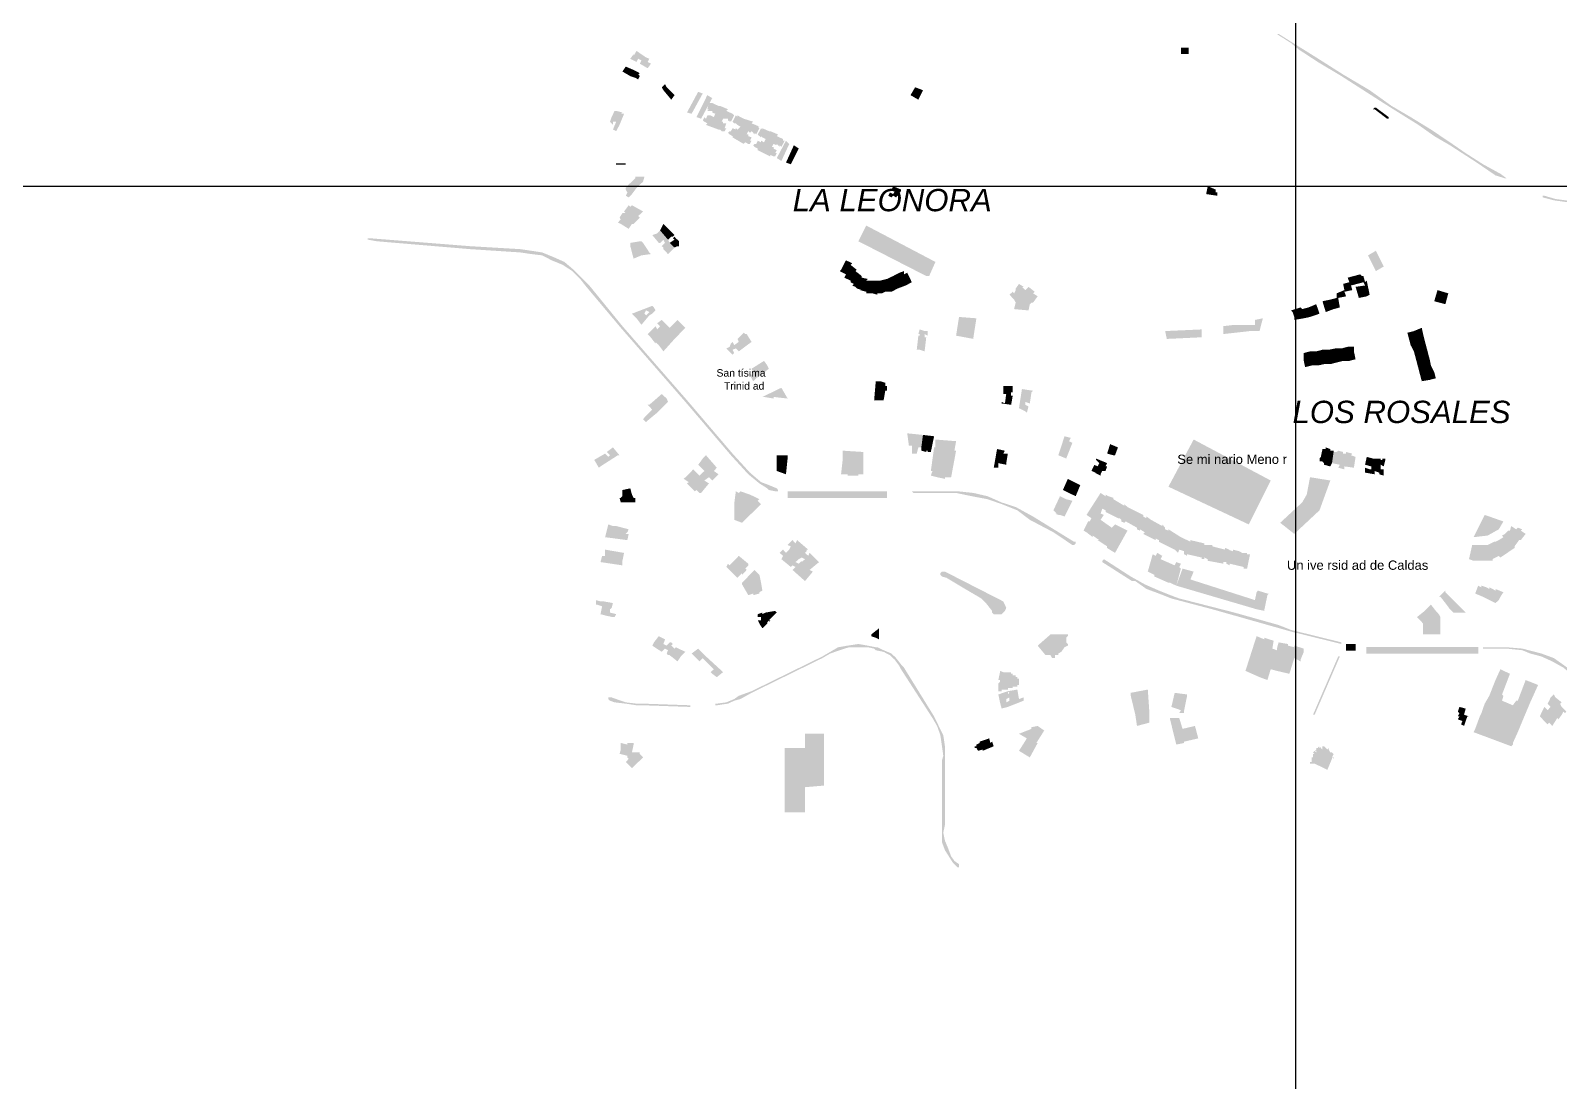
# Model space of a CAD drawing. Header units: millimetres. Extents: x -3588 to 75209, y -3737 to 38254.
# Drawn here: x 26759 to 28075, y 3094 to 3999 of the extents above; entities that cross this region are included whole.
import ezdxf

# ---------------------------------------------------------------- set-up
doc = ezdxf.new("R2010")
doc.units = ezdxf.units.MM
for name, color, linetype in [('H', 250, 'Continuous'), ('P', 253, 'Continuous'), ('T', 7, 'Continuous')]:
    doc.layers.add(name, color=color, linetype=linetype)

msp = doc.modelspace()

# ---------------------------------------------------------------- hatches: boundary and pattern name
at = {"layer": 'H', "linetype": 'Continuous'}
for points in [[(27833.56, 3994.805), (27832.151, 3995.942), (27833.56, 3995.942), (27844.298, 3989.156), (27866.031, 3975.617), (27889.173, 3960.926), (27912.042, 3947.386), (27930.958, 3933.831), (27947.33, 3924.229), (27964.838, 3913.507), (27981.21, 3902.496), (27994.749, 3893.182), (28009.713, 3883.58), (28024.676, 3875.402), (28030.037, 3871.449), (28028.629, 3871.449), (28020.435, 3873.993), (28004.351, 3885.004), (27981.21, 3899.951), (27967.655, 3907.857), (27954.1, 3917.46), (27932.367, 3931.015), (27921.644, 3937.784), (27906.681, 3947.386), (27887.764, 3959.517), (27867.44, 3971.664), (27851.068, 3982.387), (27844.298, 3988.036), (27833.56, 3994.805), (27833.56, 3994.805)], [(27288.745, 3975.617), (27291.578, 3974.481), (27290.17, 3971.664), (27292.986, 3970.24), (27290.17, 3966.303), (27283.384, 3970.24), (27284.792, 3973.072), (27281.976, 3974.481), (27280.567, 3971.664), (27275.206, 3974.481), (27278.023, 3978.434), (27278.023, 3977.025), (27280.567, 3981.25), (27288.745, 3975.617), (27288.745, 3975.617)], [(27749.444, 3978.434), (27756.214, 3978.434), (27756.214, 3984.083), (27749.444, 3984.083), (27749.444, 3978.434)], [(27278.023, 3964.879), (27283.384, 3962.062), (27281.976, 3960.926), (27283.384, 3959.517), (27281.976, 3956.701), (27279.431, 3958.109), (27275.206, 3959.517), (27268.421, 3963.47), (27271.253, 3967.711), (27278.023, 3964.879), (27278.023, 3964.879)], [(27313.311, 3943.145), (27310.494, 3939.193), (27303.709, 3947.386), (27302.3, 3949.915), (27305.117, 3952.748), (27306.541, 3949.915), (27313.311, 3943.145), (27313.311, 3943.145)], [(27333.636, 3945.978), (27337.589, 3944.554), (27327.986, 3927.062), (27324.033, 3928.182), (27333.636, 3945.978), (27333.636, 3945.978)], [(27341.542, 3943.145), (27345.767, 3940.601), (27336.18, 3922.821), (27332.227, 3924.229), (27341.542, 3943.145), (27341.542, 3943.145)], [(27527.281, 3947.386), (27523.328, 3939.193), (27516.558, 3943.145), (27520.511, 3949.915), (27527.281, 3947.386), (27527.281, 3947.386)], [(27269.845, 3927.062), (27265.892, 3917.46), (27263.059, 3912.098), (27260.243, 3913.507), (27263.059, 3920.276), (27260.243, 3920.276), (27260.243, 3917.46), (27257.698, 3920.276), (27259.106, 3924.229), (27261.651, 3929.59), (27263.059, 3929.59), (27268.421, 3928.182), (27267.012, 3927.062), (27269.845, 3927.062), (27269.845, 3927.062)], [(27364.683, 3925.653), (27361.866, 3920.276), (27360.73, 3921.412), (27360.73, 3920.276), (27359.322, 3921.412), (27359.322, 3922.821), (27357.913, 3922.821), (27355.097, 3922.821), (27353.96, 3920.276), (27355.097, 3920.276), (27355.097, 3918.868), (27357.913, 3918.868), (27356.505, 3914.643), (27357.913, 3914.643), (27356.505, 3912.098), (27355.097, 3912.098), (27353.96, 3912.098), (27352.552, 3913.507), (27351.144, 3913.507), (27340.405, 3917.46), (27341.542, 3918.868), (27338.997, 3920.276), (27337.589, 3921.412), (27338.997, 3924.229), (27340.405, 3922.821), (27341.542, 3925.653), (27344.358, 3925.653), (27347.191, 3924.229), (27348.311, 3927.062), (27345.767, 3928.182), (27345.767, 3929.59), (27344.358, 3929.59), (27341.542, 3929.59), (27342.95, 3931.015), (27341.542, 3931.015), (27342.95, 3936.376), (27345.767, 3936.376), (27351.144, 3933.831), (27352.552, 3933.831), (27359.322, 3931.015), (27357.913, 3929.59), (27363.275, 3927.062), (27364.683, 3925.653), (27364.683, 3925.653)], [(27366.091, 3925.653), (27367.516, 3924.229), (27367.516, 3925.653), (27372.877, 3922.821), (27381.055, 3920.276), (27379.646, 3918.868), (27386.416, 3916.051), (27385.008, 3916.051), (27386.416, 3914.643), (27383.599, 3909.266), (27382.191, 3910.69), (27382.191, 3909.266), (27381.055, 3910.69), (27379.646, 3912.098), (27378.238, 3910.69), (27376.83, 3912.098), (27375.421, 3909.266), (27376.83, 3909.266), (27376.83, 3907.857), (27379.646, 3906.737), (27378.238, 3903.904), (27379.646, 3903.904), (27378.238, 3901.088), (27376.83, 3901.088), (27374.285, 3902.496), (27372.877, 3901.088), (27363.275, 3906.737), (27363.275, 3907.857), (27360.73, 3909.266), (27359.322, 3910.69), (27360.73, 3912.098), (27361.866, 3912.098), (27363.275, 3914.643), (27366.091, 3913.507), (27366.091, 3914.643), (27367.516, 3913.507), (27370.044, 3916.051), (27367.516, 3917.46), (27366.091, 3918.868), (27364.683, 3918.868), (27363.275, 3920.276), (27366.091, 3925.653), (27366.091, 3925.653)], [(27928.414, 3922.821), (27927.005, 3922.821), (27916.283, 3931.015), (27914.859, 3931.015), (27916.283, 3932.423), (27917.403, 3932.423), (27928.414, 3924.229), (27928.414, 3922.821), (27928.414, 3922.821)], [(27387.84, 3914.643), (27388.961, 3913.507), (27388.961, 3914.643), (27394.61, 3912.098), (27395.746, 3912.098), (27402.516, 3909.266), (27401.379, 3907.857), (27406.741, 3905.329), (27406.741, 3903.904), (27408.165, 3903.904), (27405.332, 3898.543), (27403.924, 3899.951), (27403.924, 3898.543), (27402.516, 3899.951), (27401.379, 3901.088), (27401.379, 3899.951), (27398.563, 3901.088), (27397.154, 3898.543), (27398.563, 3898.543), (27398.563, 3897.135), (27401.379, 3895.726), (27399.971, 3893.182), (27401.379, 3893.182), (27399.971, 3890.365), (27398.563, 3890.365), (27395.746, 3891.774), (27395.746, 3890.365), (27385.008, 3895.726), (27385.008, 3897.135), (27382.191, 3898.543), (27381.055, 3899.951), (27382.191, 3901.088), (27383.599, 3901.088), (27385.008, 3903.904), (27387.84, 3902.496), (27387.84, 3903.904), (27390.369, 3902.496), (27391.793, 3905.329), (27388.961, 3906.737), (27387.84, 3907.857), (27387.84, 3906.737), (27386.416, 3907.857), (27385.008, 3909.266), (27387.84, 3914.643), (27387.84, 3914.643)], [(27409.285, 3903.904), (27412.118, 3901.088), (27405.332, 3886.412), (27401.379, 3888.941), (27409.285, 3903.904), (27409.285, 3903.904)], [(27416.071, 3899.951), (27420.296, 3897.135), (27413.526, 3883.58), (27409.285, 3885.004), (27416.071, 3899.951), (27416.071, 3899.951)], [(27276.614, 3857.894), (27273.798, 3855.077), (27271.253, 3856.485), (27272.662, 3859.302), (27271.253, 3861.847), (27271.253, 3863.255), (27273.798, 3866.088), (27279.431, 3871.449), (27279.431, 3872.857), (27288.745, 3872.857), (27287.337, 3872.857), (27286.217, 3868.616), (27280.567, 3863.255), (27276.614, 3857.894), (27276.614, 3857.894)], [(27508.364, 3860.438), (27504.139, 3855.077), (27501.595, 3856.485), (27500.186, 3855.077), (27497.37, 3856.485), (27498.778, 3859.302), (27501.595, 3857.894), (27503.003, 3860.438), (27500.186, 3861.847), (27501.595, 3864.679), (27508.364, 3861.847), (27508.364, 3860.438), (27508.364, 3860.438)], [(27779.371, 3861.847), (27779.371, 3859.302), (27780.779, 3859.302), (27780.779, 3856.485), (27771.177, 3857.894), (27772.586, 3864.679), (27779.371, 3861.847), (27779.371, 3861.847)], [(27276.614, 3848.291), (27286.217, 3842.93), (27281.976, 3838.977), (27283.384, 3837.569), (27278.023, 3832.208), (27276.614, 3832.208), (27273.798, 3827.967), (27267.012, 3832.208), (27264.468, 3833.344), (27267.012, 3836.161), (27265.892, 3837.569), (27268.421, 3841.522), (27269.845, 3841.522), (27271.253, 3841.522), (27269.845, 3842.93), (27273.798, 3848.291), (27275.206, 3846.883), (27276.614, 3848.291), (27276.614, 3848.291)], [(28061.084, 3855.077), (28061.084, 3856.485), (28062.509, 3856.485), (28072.095, 3853.669), (28101.734, 3849.716), (28122.059, 3846.883), (28131.661, 3845.763), (28143.808, 3842.93), (28155.938, 3836.161), (28168.357, 3826.558), (28187.274, 3800.872), (28203.357, 3779.139), (28202.237, 3778.003), (28185.865, 3799.464), (28166.949, 3825.438), (28154.818, 3834.752), (28142.383, 3841.522), (28130.253, 3844.355), (28120.938, 3845.763), (28100.614, 3848.291), (28070.687, 3852.532), (28061.084, 3855.077), (28061.084, 3855.077)], [(27313.311, 3822.606), (27311.903, 3821.197), (27310.494, 3821.197), (27309.07, 3819.789), (27307.662, 3818.653), (27300.892, 3826.558), (27302.3, 3829.391), (27303.709, 3832.208), (27313.311, 3822.606), (27313.311, 3822.606)], [(27401.379, 3601.866), (27399.971, 3601.866), (27394.61, 3602.987), (27393.202, 3604.395), (27386.416, 3608.636), (27376.83, 3616.542), (27361.866, 3632.914), (27322.625, 3678.924), (27267.012, 3742.731), (27237.373, 3778.003), (27232.012, 3784.789), (27225.243, 3791.558), (27217.049, 3796.92), (27207.446, 3800.872), (27199.269, 3805.113), (27189.954, 3806.234), (27180.352, 3807.642), (27137.158, 3810.475), (27056.996, 3817.244), (27049.09, 3818.653), (27049.09, 3819.789), (27050.226, 3819.789), (27051.634, 3819.789), (27137.158, 3813.019), (27180.352, 3810.475), (27189.954, 3809.066), (27199.269, 3807.642), (27208.871, 3803.705), (27218.457, 3799.464), (27226.363, 3792.695), (27233.148, 3785.909), (27239.918, 3779.139), (27268.421, 3744.139), (27324.033, 3680.333), (27363.275, 3634.322), (27378.238, 3617.95), (27387.84, 3609.772), (27394.61, 3607.228), (27401.379, 3604.395), (27402.516, 3602.987), (27402.516, 3601.866), (27401.379, 3601.866), (27401.379, 3601.866)], [(27307.662, 3818.653), (27309.07, 3815.836), (27313.311, 3811.883), (27307.662, 3806.234), (27303.709, 3810.475), (27303.709, 3811.883), (27302.3, 3813.019), (27305.117, 3815.836), (27303.709, 3818.653), (27300.892, 3815.836), (27299.756, 3815.836), (27294.123, 3822.606), (27298.348, 3824.03), (27300.892, 3826.558), (27307.662, 3818.653), (27307.662, 3818.653)], [(27317.264, 3817.244), (27317.264, 3813.019), (27315.856, 3813.019), (27313.311, 3811.883), (27309.07, 3815.836), (27313.311, 3818.653), (27311.903, 3819.789), (27313.311, 3821.197), (27314.447, 3819.789), (27317.264, 3817.244), (27317.264, 3817.244)], [(27538.019, 3799.464), (27532.642, 3787.317), (27530.113, 3787.317), (27471.668, 3817.244), (27478.453, 3830.799), (27538.019, 3799.464), (27538.019, 3799.464)], [(27284.792, 3817.244), (27286.217, 3815.836), (27291.578, 3807.642), (27292.986, 3806.234), (27284.792, 3805.113), (27278.023, 3802.281), (27275.206, 3813.019), (27275.206, 3815.836), (27283.384, 3817.244), (27284.792, 3817.244), (27284.792, 3817.244)], [(27917.403, 3791.558), (27910.634, 3805.113), (27917.403, 3809.066), (27924.189, 3795.511), (27917.403, 3791.558), (27917.403, 3791.558)], [(27464.898, 3796.92), (27460.945, 3788.742), (27455.584, 3791.558), (27456.72, 3792.695), (27460.945, 3800.872), (27466.306, 3798.328), (27464.898, 3796.92), (27464.898, 3796.92)], [(27469.139, 3791.558), (27464.898, 3783.38), (27459.537, 3785.909), (27460.945, 3788.742), (27464.898, 3796.92), (27470.259, 3792.695), (27469.139, 3791.558), (27469.139, 3791.558)], [(27474.5, 3785.909), (27469.139, 3778.003), (27466.306, 3779.139), (27467.715, 3780.548), (27464.898, 3781.956), (27464.898, 3783.38), (27469.139, 3791.558), (27474.5, 3787.317), (27474.5, 3785.909), (27474.5, 3785.909)], [(27478.453, 3783.38), (27478.453, 3773.778), (27473.092, 3775.187), (27474.5, 3775.187), (27470.259, 3776.595), (27469.139, 3778.003), (27474.5, 3785.909), (27479.862, 3784.789), (27478.453, 3783.38), (27478.453, 3783.38)], [(27485.223, 3783.38), (27483.815, 3772.37), (27481.27, 3772.37), (27478.453, 3772.37), (27478.453, 3773.778), (27478.453, 3783.38), (27485.223, 3783.38), (27485.223, 3783.38)], [(27490.584, 3783.38), (27491.992, 3772.37), (27490.584, 3772.37), (27488.04, 3772.37), (27488.04, 3771.234), (27483.815, 3772.37), (27485.223, 3783.38), (27490.584, 3783.38), (27490.584, 3783.38)], [(27500.186, 3773.778), (27497.37, 3773.778), (27494.825, 3773.778), (27491.992, 3772.37), (27490.584, 3783.38), (27496.233, 3784.789), (27500.186, 3773.778), (27500.186, 3773.778)], [(27505.548, 3776.595), (27500.186, 3773.778), (27496.233, 3784.789), (27501.595, 3787.317), (27505.548, 3776.595), (27505.548, 3776.595)], [(27512.317, 3779.139), (27505.548, 3776.595), (27501.595, 3787.317), (27506.956, 3790.15), (27512.317, 3779.139), (27512.317, 3779.139)], [(27512.317, 3779.139), (27506.956, 3790.15), (27510.909, 3791.558), (27510.909, 3788.742), (27513.741, 3790.15), (27517.694, 3781.956), (27512.317, 3779.139), (27512.317, 3779.139)], [(27601.81, 3771.234), (27604.627, 3773.778), (27605.763, 3772.37), (27607.171, 3775.187), (27607.171, 3776.595), (27609.988, 3780.548), (27613.941, 3778.003), (27612.532, 3778.003), (27615.365, 3775.187), (27618.182, 3778.003), (27623.543, 3773.778), (27622.135, 3772.37), (27626.088, 3769.825), (27622.135, 3764.464), (27620.726, 3764.464), (27619.318, 3763.056), (27618.182, 3757.678), (27605.763, 3758.815), (27607.171, 3764.464), (27605.763, 3766.993), (27601.81, 3771.234), (27601.81, 3771.234)], [(27897.078, 3775.187), (27890.309, 3773.778), (27890.309, 3775.187), (27889.173, 3780.548), (27894.534, 3781.956), (27895.958, 3779.139), (27897.078, 3775.187), (27897.078, 3775.187)], [(27908.089, 3781.956), (27906.681, 3781.956), (27895.958, 3779.139), (27894.534, 3781.956), (27893.126, 3785.909), (27903.864, 3788.742), (27905.272, 3787.317), (27906.681, 3787.317), (27908.089, 3781.956), (27908.089, 3781.956)], [(27909.497, 3769.825), (27908.089, 3779.139), (27906.681, 3781.956), (27908.089, 3781.956), (27909.497, 3783.38), (27912.042, 3771.234), (27909.497, 3769.825), (27909.497, 3769.825)], [(27878.162, 3766.993), (27880.995, 3758.815), (27874.209, 3756.27), (27871.392, 3765.584), (27878.162, 3766.993), (27878.162, 3766.993)], [(27884.948, 3768.417), (27886.356, 3760.223), (27880.995, 3758.815), (27878.162, 3766.993), (27883.539, 3768.417), (27884.948, 3768.417), (27884.948, 3768.417)], [(27891.717, 3769.825), (27884.948, 3768.417), (27883.539, 3768.417), (27883.539, 3772.37), (27890.309, 3775.187), (27890.309, 3773.778), (27891.717, 3769.825), (27891.717, 3769.825)], [(27909.497, 3769.825), (27902.728, 3768.417), (27899.911, 3778.003), (27908.089, 3779.139), (27909.497, 3769.825), (27909.497, 3769.825)], [(27967.655, 3765.584), (27970.471, 3775.187), (27979.786, 3772.37), (27977.257, 3763.056), (27967.655, 3765.584), (27967.655, 3765.584)], [(27276.614, 3754.862), (27294.123, 3761.631), (27295.531, 3760.223), (27296.939, 3757.678), (27294.123, 3754.862), (27291.578, 3753.453), (27288.745, 3753.453), (27291.578, 3756.27), (27288.745, 3757.678), (27287.337, 3754.862), (27288.745, 3753.453), (27291.578, 3753.453), (27284.792, 3745.26), (27280.567, 3750.909), (27276.614, 3754.862), (27276.614, 3754.862)], [(27853.884, 3758.815), (27855.309, 3750.909), (27847.115, 3749.501), (27847.115, 3752.045), (27845.706, 3756.27), (27844.298, 3757.678), (27852.476, 3760.223), (27853.884, 3758.815), (27853.884, 3758.815)], [(27853.884, 3758.815), (27859.262, 3760.223), (27860.67, 3752.045), (27855.309, 3750.909), (27853.884, 3758.815), (27853.884, 3758.815)], [(27860.67, 3752.045), (27859.262, 3760.223), (27866.031, 3763.056), (27868.848, 3754.862), (27860.67, 3752.045), (27860.67, 3752.045)], [(27309.07, 3742.731), (27296.939, 3730.584), (27296.939, 3729.176), (27291.578, 3735.945), (27290.17, 3737.354), (27296.939, 3744.139), (27298.348, 3741.307), (27300.892, 3744.139), (27298.348, 3746.668), (27302.3, 3749.501), (27306.541, 3745.26), (27309.07, 3742.731), (27309.07, 3742.731)], [(27313.311, 3733.129), (27303.709, 3722.406), (27299.756, 3727.768), (27296.939, 3730.584), (27309.07, 3742.731), (27315.856, 3749.501), (27321.217, 3744.139), (27322.625, 3742.731), (27313.311, 3733.129), (27313.311, 3733.129)], [(27531.234, 3739.898), (27531.234, 3735.945), (27528.689, 3737.354), (27528.689, 3734.537), (27530.113, 3734.537), (27528.689, 3722.406), (27524.464, 3723.815), (27521.919, 3723.815), (27523.328, 3735.945), (27524.464, 3735.945), (27524.464, 3737.354), (27523.328, 3737.354), (27524.464, 3741.307), (27528.689, 3739.898), (27531.234, 3739.898), (27531.234, 3739.898)], [(27573.291, 3750.909), (27570.763, 3734.537), (27570.763, 3733.129), (27555.799, 3735.945), (27558.344, 3752.045), (27573.291, 3750.909), (27573.291, 3750.909)], [(27767.224, 3741.307), (27767.224, 3739.898), (27767.224, 3734.537), (27737.313, 3733.129), (27735.889, 3739.898), (27767.224, 3741.307), (27767.224, 3741.307)], [(27786.141, 3744.139), (27795.455, 3745.26), (27813.235, 3745.26), (27813.235, 3749.501), (27820.021, 3750.909), (27817.188, 3739.898), (27809.01, 3739.898), (27786.141, 3737.354), (27786.141, 3744.139), (27786.141, 3744.139)], [(27951.283, 3737.354), (27952.691, 3738.49), (27952.691, 3735.945), (27951.283, 3734.537), (27945.922, 3733.129), (27944.513, 3738.49), (27950.147, 3739.898), (27951.283, 3737.354), (27951.283, 3737.354)], [(27958.053, 3737.354), (27952.691, 3735.945), (27952.691, 3738.49), (27951.283, 3737.354), (27950.147, 3739.898), (27956.932, 3742.731), (27958.053, 3737.354), (27958.053, 3737.354)], [(27379.646, 3730.584), (27368.636, 3722.406), (27366.091, 3724.935), (27363.275, 3723.815), (27364.683, 3720.982), (27363.275, 3719.574), (27357.913, 3724.935), (27360.73, 3726.343), (27361.866, 3729.176), (27363.275, 3730.584), (27364.683, 3727.768), (27368.636, 3730.584), (27367.516, 3733.129), (27372.877, 3738.49), (27374.285, 3737.354), (27375.421, 3737.354), (27379.646, 3730.584), (27379.646, 3730.584)], [(27952.691, 3731.72), (27954.1, 3733.129), (27954.1, 3730.584), (27952.691, 3730.584), (27947.33, 3727.768), (27945.922, 3733.129), (27951.283, 3734.537), (27952.691, 3731.72), (27952.691, 3731.72)], [(27954.1, 3727.768), (27955.508, 3727.768), (27956.932, 3724.935), (27955.508, 3724.935), (27950.147, 3722.406), (27947.33, 3727.768), (27952.691, 3730.584), (27954.1, 3727.768), (27954.1, 3727.768)], [(27959.461, 3731.72), (27954.1, 3730.584), (27954.1, 3733.129), (27952.691, 3731.72), (27951.283, 3734.537), (27952.691, 3735.945), (27958.053, 3737.354), (27959.461, 3731.72), (27959.461, 3731.72)], [(27960.885, 3726.343), (27956.932, 3724.935), (27955.508, 3727.768), (27954.1, 3727.768), (27952.691, 3730.584), (27954.1, 3730.584), (27959.461, 3731.72), (27960.885, 3726.343), (27960.885, 3726.343)], [(27378.238, 3702.082), (27376.83, 3703.49), (27378.238, 3703.49), (27379.646, 3702.082), (27381.055, 3704.61), (27379.646, 3707.443), (27390.369, 3714.212), (27393.202, 3710.259), (27394.61, 3707.443), (27383.599, 3699.249), (27381.055, 3696.704), (27378.238, 3702.082), (27378.238, 3702.082)], [(27860.67, 3717.029), (27857.837, 3717.029), (27857.837, 3715.621), (27855.309, 3714.212), (27855.309, 3720.982), (27860.67, 3722.406), (27860.67, 3717.029), (27860.67, 3717.029)], [(27860.67, 3715.621), (27862.078, 3710.259), (27856.429, 3708.851), (27855.309, 3714.212), (27857.837, 3715.621), (27857.837, 3717.029), (27860.67, 3717.029), (27860.67, 3715.621), (27860.67, 3715.621)], [(27866.031, 3718.165), (27863.215, 3717.029), (27863.215, 3715.621), (27860.67, 3715.621), (27860.67, 3717.029), (27860.67, 3722.406), (27866.031, 3722.406), (27866.031, 3718.165), (27866.031, 3718.165)], [(27866.031, 3715.621), (27867.44, 3710.259), (27862.078, 3710.259), (27860.67, 3715.621), (27863.215, 3715.621), (27863.215, 3717.029), (27866.031, 3718.165), (27866.031, 3715.621), (27866.031, 3715.621)], [(27871.392, 3718.165), (27868.848, 3718.165), (27868.848, 3717.029), (27866.031, 3715.621), (27866.031, 3718.165), (27866.031, 3722.406), (27871.392, 3723.815), (27871.392, 3718.165), (27871.392, 3718.165)], [(27871.392, 3717.029), (27872.801, 3711.396), (27867.44, 3710.259), (27866.031, 3715.621), (27868.848, 3717.029), (27868.848, 3718.165), (27871.392, 3718.165), (27871.392, 3717.029), (27871.392, 3717.029)], [(27876.754, 3719.574), (27874.209, 3718.165), (27874.209, 3717.029), (27871.392, 3717.029), (27871.392, 3718.165), (27871.392, 3723.815), (27876.754, 3723.815), (27876.754, 3719.574), (27876.754, 3719.574)], [(27876.754, 3718.165), (27878.162, 3711.396), (27872.801, 3711.396), (27871.392, 3717.029), (27874.209, 3717.029), (27874.209, 3718.165), (27876.754, 3719.574), (27876.754, 3718.165), (27876.754, 3718.165)], [(27882.403, 3719.574), (27879.586, 3719.574), (27879.586, 3718.165), (27876.754, 3718.165), (27876.754, 3719.574), (27876.754, 3723.815), (27882.403, 3724.935), (27882.403, 3719.574), (27882.403, 3719.574)], [(27882.403, 3718.165), (27883.539, 3712.804), (27878.162, 3711.396), (27876.754, 3718.165), (27879.586, 3718.165), (27879.586, 3719.574), (27882.403, 3719.574), (27882.403, 3718.165), (27882.403, 3718.165)], [(27887.764, 3720.982), (27884.948, 3719.574), (27884.948, 3718.165), (27882.403, 3718.165), (27882.403, 3719.574), (27882.403, 3724.935), (27887.764, 3724.935), (27887.764, 3720.982), (27887.764, 3720.982)], [(27887.764, 3719.574), (27889.173, 3714.212), (27883.539, 3712.804), (27882.403, 3718.165), (27884.948, 3718.165), (27884.948, 3719.574), (27887.764, 3720.982), (27887.764, 3719.574), (27887.764, 3719.574)], [(27893.126, 3720.982), (27890.309, 3720.982), (27890.309, 3719.574), (27887.764, 3719.574), (27887.764, 3720.982), (27887.764, 3724.935), (27893.126, 3726.343), (27893.126, 3720.982), (27893.126, 3720.982)], [(27893.126, 3719.574), (27894.534, 3714.212), (27889.173, 3714.212), (27887.764, 3719.574), (27890.309, 3719.574), (27890.309, 3720.982), (27893.126, 3720.982), (27893.126, 3719.574), (27893.126, 3719.574)], [(27898.487, 3722.406), (27895.958, 3720.982), (27895.958, 3719.574), (27893.126, 3719.574), (27893.126, 3720.982), (27893.126, 3726.343), (27898.487, 3726.343), (27898.487, 3722.406), (27898.487, 3722.406)], [(27899.911, 3715.621), (27894.534, 3714.212), (27893.126, 3719.574), (27895.958, 3719.574), (27895.958, 3720.982), (27898.487, 3722.406), (27899.911, 3715.621), (27899.911, 3715.621)], [(27955.508, 3722.406), (27956.932, 3722.406), (27958.053, 3719.574), (27956.932, 3719.574), (27951.283, 3718.165), (27950.147, 3722.406), (27955.508, 3724.935), (27955.508, 3722.406), (27955.508, 3722.406)], [(27956.932, 3717.029), (27958.053, 3717.029), (27959.461, 3714.212), (27958.053, 3714.212), (27952.691, 3712.804), (27951.283, 3718.165), (27956.932, 3719.574), (27956.932, 3717.029), (27956.932, 3717.029)], [(27958.053, 3711.396), (27959.461, 3711.396), (27960.885, 3708.851), (27959.461, 3708.851), (27954.1, 3707.443), (27952.691, 3712.804), (27958.053, 3714.212), (27958.053, 3711.396), (27958.053, 3711.396)], [(27962.294, 3720.982), (27958.053, 3719.574), (27956.932, 3722.406), (27955.508, 3722.406), (27955.508, 3724.935), (27956.932, 3724.935), (27960.885, 3726.343), (27962.294, 3720.982), (27962.294, 3720.982)], [(27963.702, 3715.621), (27959.461, 3714.212), (27958.053, 3717.029), (27956.932, 3717.029), (27956.932, 3719.574), (27958.053, 3719.574), (27962.294, 3720.982), (27963.702, 3715.621), (27963.702, 3715.621)], [(27964.838, 3710.259), (27960.885, 3708.851), (27959.461, 3711.396), (27958.053, 3711.396), (27958.053, 3714.212), (27959.461, 3714.212), (27963.702, 3715.621), (27964.838, 3710.259), (27964.838, 3710.259)], [(27959.461, 3706.018), (27960.885, 3706.018), (27962.294, 3703.49), (27960.885, 3703.49), (27955.508, 3702.082), (27954.1, 3707.443), (27959.461, 3708.851), (27959.461, 3706.018), (27959.461, 3706.018)], [(27962.294, 3700.657), (27963.702, 3700.657), (27963.702, 3697.841), (27956.932, 3696.704), (27955.508, 3702.082), (27960.885, 3703.49), (27962.294, 3700.657), (27962.294, 3700.657)], [(27967.655, 3704.61), (27962.294, 3703.49), (27960.885, 3706.018), (27959.461, 3706.018), (27959.461, 3708.851), (27960.885, 3708.851), (27964.838, 3710.259), (27967.655, 3704.61), (27967.655, 3704.61)], [(27969.063, 3699.249), (27963.702, 3697.841), (27963.702, 3700.657), (27962.294, 3700.657), (27960.885, 3703.49), (27962.294, 3703.49), (27967.655, 3704.61), (27969.063, 3699.249), (27969.063, 3699.249)], [(27388.961, 3683.165), (27405.332, 3691.071), (27410.694, 3681.757), (27398.563, 3683.165), (27398.563, 3681.757), (27390.369, 3683.165), (27388.961, 3683.165), (27388.961, 3683.165)], [(27490.584, 3696.704), (27494.825, 3695.296), (27494.825, 3692.479), (27496.233, 3692.479), (27496.233, 3688.526), (27494.825, 3688.526), (27493.417, 3680.333), (27490.584, 3680.333), (27485.223, 3680.333), (27486.631, 3696.704), (27490.584, 3696.704), (27490.584, 3696.704)], [(27603.218, 3676.38), (27595.04, 3677.516), (27595.04, 3678.924), (27597.857, 3677.516), (27598.993, 3685.694), (27596.449, 3685.694), (27596.449, 3692.479), (27601.81, 3692.479), (27604.627, 3692.479), (27604.627, 3687.118), (27603.218, 3687.118), (27603.218, 3684.285), (27604.627, 3684.285), (27603.218, 3676.38), (27603.218, 3676.38)], [(27622.135, 3688.526), (27620.726, 3687.118), (27619.318, 3677.516), (27615.365, 3678.924), (27615.365, 3676.38), (27618.182, 3674.971), (27616.773, 3669.61), (27615.365, 3670.746), (27612.532, 3672.155), (27609.988, 3673.563), (27612.532, 3689.935), (27622.135, 3688.526), (27622.135, 3688.526)], [(27287.337, 3665.369), (27294.123, 3672.155), (27290.17, 3676.38), (27291.578, 3676.38), (27302.3, 3685.694), (27306.541, 3681.757), (27307.662, 3678.924), (27298.348, 3669.61), (27290.17, 3662.84), (27288.745, 3661.432), (27286.217, 3663.961), (27287.337, 3665.369), (27287.337, 3665.369)], [(27527.281, 3650.422), (27525.872, 3639.683), (27523.328, 3639.683), (27521.919, 3634.322), (27517.694, 3634.322), (27517.694, 3641.107), (27515.15, 3641.107), (27513.741, 3651.83), (27527.281, 3650.422), (27527.281, 3650.422)], [(27536.883, 3649.285), (27534.066, 3635.73), (27531.234, 3635.73), (27531.234, 3636.866), (27530.113, 3636.866), (27530.113, 3635.73), (27525.872, 3636.866), (27525.872, 3639.683), (27527.281, 3650.422), (27536.883, 3649.285), (27536.883, 3649.285)], [(27656.014, 3643.636), (27650.637, 3630.097), (27643.868, 3632.914), (27649.229, 3649.285), (27654.59, 3647.877), (27653.182, 3645.044), (27656.014, 3643.636), (27656.014, 3643.636)], [(27265.892, 3632.914), (27264.468, 3632.914), (27249.52, 3623.311), (27248.096, 3622.191), (27244.143, 3628.961), (27253.473, 3634.322), (27256.29, 3631.505), (27257.698, 3632.914), (27254.881, 3635.73), (27260.243, 3639.683), (27265.892, 3632.914), (27265.892, 3632.914)], [(27475.909, 3635.73), (27475.909, 3616.542), (27471.668, 3616.542), (27471.668, 3615.405), (27462.354, 3615.405), (27462.354, 3616.542), (27456.72, 3616.542), (27458.129, 3628.961), (27458.129, 3636.866), (27475.909, 3635.73), (27475.909, 3635.73)], [(27538.019, 3646.469), (27555.799, 3645.044), (27554.391, 3636.866), (27555.799, 3636.866), (27551.558, 3613.997), (27546.197, 3613.997), (27546.197, 3612.589), (27539.427, 3613.997), (27534.066, 3615.405), (27535.475, 3619.358), (27534.066, 3619.358), (27536.883, 3639.683), (27538.019, 3639.683), (27538.019, 3646.469), (27538.019, 3646.469)], [(27600.402, 3634.322), (27598.993, 3626.144), (27598.993, 3624.72), (27592.208, 3626.144), (27592.208, 3622.191), (27588.255, 3622.191), (27589.663, 3630.097), (27591.087, 3638.275), (27597.857, 3636.866), (27596.449, 3634.322), (27600.402, 3634.322), (27600.402, 3634.322)], [(27695.24, 3639.683), (27692.711, 3632.914), (27691.287, 3632.914), (27685.925, 3634.322), (27688.47, 3642.516), (27695.24, 3639.683), (27695.24, 3639.683)], [(27807.874, 3573.348), (27738.722, 3605.819), (27760.455, 3646.469), (27826.79, 3611.18), (27807.874, 3573.348), (27807.874, 3573.348)], [(27880.995, 3636.866), (27880.995, 3635.73), (27879.586, 3626.144), (27878.162, 3623.311), (27872.801, 3624.72), (27872.801, 3626.144), (27871.392, 3627.552), (27868.848, 3627.552), (27868.848, 3628.961), (27868.848, 3630.097), (27869.984, 3631.505), (27871.392, 3638.275), (27874.209, 3638.275), (27874.209, 3639.683), (27878.162, 3638.275), (27878.162, 3636.866), (27880.995, 3636.866), (27880.995, 3636.866)], [(27899.911, 3631.505), (27898.487, 3622.191), (27890.309, 3623.311), (27890.309, 3620.783), (27884.948, 3622.191), (27886.356, 3624.72), (27879.586, 3626.144), (27880.995, 3635.73), (27883.539, 3635.73), (27884.948, 3636.866), (27889.173, 3635.73), (27889.173, 3634.322), (27891.717, 3634.322), (27891.717, 3635.73), (27897.078, 3634.322), (27895.958, 3632.914), (27899.911, 3631.505), (27899.911, 3631.505)], [(27351.144, 3616.542), (27345.767, 3611.18), (27342.95, 3613.997), (27338.997, 3611.18), (27342.95, 3608.636), (27336.18, 3600.458), (27334.772, 3600.458), (27332.227, 3602.987), (27330.819, 3601.866), (27324.033, 3608.636), (27325.442, 3609.772), (27321.217, 3612.589), (27325.442, 3616.542), (27329.395, 3620.783), (27334.772, 3615.405), (27338.997, 3619.358), (27333.636, 3624.72), (27334.772, 3626.144), (27337.589, 3630.097), (27340.405, 3632.914), (27349.719, 3622.191), (27347.191, 3619.358), (27351.144, 3616.542), (27351.144, 3616.542)], [(27410.694, 3632.914), (27410.694, 3630.097), (27409.285, 3616.542), (27401.379, 3619.358), (27401.379, 3632.914), (27410.694, 3632.914), (27410.694, 3632.914)], [(27685.925, 3626.144), (27684.517, 3623.311), (27685.925, 3623.311), (27684.517, 3619.358), (27683.109, 3619.358), (27681.7, 3619.358), (27680.292, 3616.542), (27680.292, 3615.405), (27674.915, 3617.95), (27676.339, 3617.95), (27672.386, 3619.358), (27674.915, 3624.72), (27677.748, 3623.311), (27679.156, 3626.144), (27676.339, 3628.961), (27676.339, 3630.097), (27685.925, 3626.144), (27685.925, 3626.144)], [(27917.403, 3630.097), (27916.283, 3619.358), (27916.283, 3616.542), (27908.089, 3617.95), (27908.089, 3619.358), (27908.089, 3622.191), (27912.042, 3620.783), (27913.45, 3620.783), (27913.45, 3623.311), (27908.089, 3624.72), (27909.497, 3631.505), (27914.859, 3630.097), (27917.403, 3630.097), (27917.403, 3630.097)], [(27925.597, 3630.097), (27925.597, 3628.961), (27924.189, 3623.311), (27921.644, 3624.72), (27921.644, 3620.783), (27924.189, 3620.783), (27924.189, 3617.95), (27924.189, 3615.405), (27920.236, 3616.542), (27920.236, 3617.95), (27916.283, 3619.358), (27917.403, 3630.097), (27921.644, 3630.097), (27921.644, 3628.961), (27923.052, 3628.961), (27923.052, 3630.097), (27925.597, 3630.097), (27925.597, 3630.097)], [(27658.831, 3597.625), (27647.821, 3602.987), (27652.062, 3612.589), (27662.784, 3607.228), (27658.831, 3597.625), (27658.831, 3597.625)], [(27868.848, 3585.495), (27847.115, 3565.17), (27834.984, 3574.756), (27853.884, 3592.264), (27857.837, 3599.034), (27860.67, 3613.997), (27878.162, 3611.18), (27868.848, 3585.495), (27868.848, 3585.495)], [(27279.431, 3592.264), (27268.421, 3592.264), (27267.012, 3592.264), (27265.892, 3596.217), (27267.012, 3596.217), (27268.421, 3597.625), (27268.421, 3602.987), (27275.206, 3604.395), (27276.614, 3599.034), (27278.023, 3596.217), (27279.431, 3596.217), (27279.431, 3592.264), (27279.431, 3592.264)], [(27370.044, 3601.866), (27378.238, 3599.034), (27386.416, 3595.081), (27385.008, 3593.672), (27387.84, 3590.856), (27371.468, 3574.756), (27364.683, 3577.301), (27364.683, 3590.856), (27366.091, 3601.866), (27368.636, 3600.458), (27370.044, 3601.866), (27370.044, 3601.866)], [(27410.694, 3596.217), (27496.233, 3596.217), (27496.233, 3601.866), (27410.694, 3601.866), (27410.694, 3596.217)], [(27657.423, 3555.568), (27656.014, 3555.568), (27639.643, 3566.578), (27619.318, 3577.301), (27608.579, 3585.495), (27595.04, 3590.856), (27582.894, 3595.081), (27569.338, 3597.625), (27555.799, 3600.458), (27542.244, 3600.458), (27528.689, 3600.458), (27519.103, 3600.458), (27517.694, 3601.866), (27519.103, 3601.866), (27534.066, 3601.866), (27544.789, 3601.866), (27557.208, 3601.866), (27570.763, 3600.458), (27582.894, 3597.625), (27595.04, 3592.264), (27607.171, 3588.311), (27622.135, 3580.133), (27657.423, 3558.384), (27658.831, 3558.384), (27658.831, 3556.976), (27657.423, 3555.568), (27657.423, 3555.568)], [(27656.014, 3593.672), (27649.229, 3580.133), (27645.276, 3581.542), (27643.868, 3581.542), (27641.051, 3582.662), (27642.459, 3582.662), (27639.643, 3585.495), (27645.276, 3597.625), (27650.637, 3595.081), (27656.014, 3593.672), (27656.014, 3593.672)], [(27680.292, 3600.458), (27684.517, 3597.625), (27684.517, 3599.034), (27687.062, 3597.625), (27687.062, 3596.217), (27681.7, 3586.903), (27680.292, 3582.662), (27683.109, 3581.542), (27680.292, 3577.301), (27689.878, 3570.531), (27692.711, 3573.348), (27703.433, 3567.986), (27692.711, 3548.798), (27685.925, 3553.023), (27685.925, 3554.431), (27677.748, 3559.809), (27679.156, 3559.809), (27673.507, 3563.745), (27673.507, 3562.337), (27668.145, 3566.578), (27665.601, 3567.986), (27669.554, 3575.892), (27670.962, 3575.892), (27672.386, 3578.709), (27668.145, 3581.542), (27680.292, 3600.458), (27680.292, 3600.458)], [(27691.287, 3595.081), (27700.617, 3589.447), (27700.617, 3590.856), (27703.433, 3588.311), (27706.25, 3586.903), (27716.989, 3581.542), (27716.989, 3580.133), (27719.805, 3578.709), (27719.805, 3580.133), (27723.758, 3577.301), (27733.36, 3571.939), (27733.36, 3573.348), (27735.889, 3570.531), (27735.889, 3569.123), (27738.722, 3567.986), (27738.722, 3569.123), (27749.444, 3562.337), (27754.805, 3559.809), (27757.638, 3558.384), (27757.638, 3559.809), (27769.769, 3556.976), (27769.769, 3555.568), (27772.586, 3555.568), (27776.538, 3555.568), (27776.538, 3554.431), (27787.549, 3551.615), (27787.549, 3553.023), (27791.502, 3551.615), (27790.094, 3551.615), (27794.335, 3550.206), (27794.335, 3551.615), (27799.696, 3550.206), (27802.24, 3548.798), (27806.465, 3548.798), (27806.465, 3547.662), (27809.01, 3547.662), (27806.465, 3535.243), (27805.057, 3535.243), (27803.649, 3535.243), (27803.649, 3536.651), (27791.502, 3539.484), (27791.502, 3538.06), (27788.685, 3539.484), (27788.685, 3540.892), (27786.141, 3540.892), (27786.141, 3539.484), (27772.586, 3542.012), (27772.586, 3543.421), (27769.769, 3544.845), (27769.769, 3543.421), (27767.224, 3543.421), (27767.224, 3544.845), (27754.805, 3547.662), (27754.805, 3546.253), (27752.261, 3547.662), (27752.261, 3550.206), (27748.036, 3551.615), (27746.9, 3548.798), (27744.083, 3551.615), (27733.36, 3556.976), (27730.528, 3558.384), (27730.528, 3559.809), (27727.711, 3561.217), (27727.711, 3559.809), (27716.989, 3565.17), (27718.397, 3566.578), (27714.156, 3569.123), (27714.156, 3567.986), (27711.611, 3569.123), (27711.611, 3570.531), (27702.025, 3575.892), (27700.617, 3574.756), (27698.072, 3575.892), (27698.072, 3577.301), (27696.664, 3578.709), (27695.24, 3578.709), (27684.517, 3584.07), (27684.517, 3585.495), (27681.7, 3586.903), (27687.062, 3596.217), (27687.062, 3597.625), (27691.287, 3596.217), (27691.287, 3595.081), (27691.287, 3595.081)], [(27260.243, 3571.939), (27261.651, 3571.939), (27263.059, 3571.939), (27273.798, 3569.123), (27272.662, 3566.578), (27271.253, 3565.17), (27273.798, 3565.17), (27272.662, 3559.809), (27253.473, 3562.337), (27254.881, 3567.986), (27256.29, 3573.348), (27260.243, 3571.939), (27260.243, 3571.939)], [(28033.99, 3571.939), (28038.231, 3569.123), (28039.639, 3570.531), (28043.592, 3569.123), (28042.184, 3567.986), (28046.409, 3565.17), (28042.184, 3559.809), (28040.76, 3559.809), (28036.807, 3554.431), (28036.807, 3553.023), (28024.676, 3544.845), (28023.268, 3546.253), (28017.906, 3543.421), (28017.906, 3542.012), (28009.713, 3542.012), (28001.535, 3542.012), (27997.582, 3543.421), (28000.11, 3554.431), (28000.11, 3555.568), (28005.488, 3555.568), (28009.713, 3555.568), (28012.545, 3555.568), (28013.665, 3555.568), (28016.482, 3556.976), (28019.315, 3558.384), (28020.435, 3558.384), (28023.268, 3559.809), (28027.221, 3562.337), (28026.084, 3563.745), (28028.629, 3565.17), (28031.446, 3567.986), (28032.87, 3567.986), (28033.99, 3571.939), (28033.99, 3571.939)], [(28027.221, 3575.892), (28023.268, 3569.123), (28013.665, 3563.745), (28001.535, 3562.337), (28011.121, 3581.542), (28027.221, 3575.892), (28027.221, 3575.892)], [(27428.49, 3551.615), (27427.065, 3551.615), (27427.065, 3550.206), (27425.657, 3548.798), (27428.49, 3546.253), (27429.61, 3548.798), (27437.804, 3540.892), (27429.61, 3534.107), (27422.84, 3540.892), (27425.657, 3543.421), (27422.84, 3544.845), (27420.296, 3543.421), (27412.118, 3551.615), (27413.526, 3554.431), (27410.694, 3555.568), (27414.935, 3559.809), (27417.479, 3556.976), (27418.887, 3559.809), (27428.49, 3551.615), (27428.49, 3551.615)], [(27269.845, 3548.798), (27268.421, 3542.012), (27268.421, 3538.06), (27249.52, 3540.892), (27250.929, 3546.253), (27253.473, 3546.253), (27253.473, 3551.615), (27269.845, 3548.798), (27269.845, 3548.798)], [(27376.83, 3539.484), (27376.83, 3538.06), (27374.285, 3535.243), (27375.421, 3534.107), (27371.468, 3529.882), (27371.468, 3531.29), (27367.516, 3527.337), (27357.913, 3536.651), (27359.322, 3539.484), (27360.73, 3538.06), (27368.636, 3546.253), (27376.83, 3539.484), (27376.83, 3539.484)], [(27412.118, 3551.615), (27420.296, 3543.421), (27417.479, 3540.892), (27420.296, 3539.484), (27422.84, 3542.012), (27422.84, 3540.892), (27429.61, 3534.107), (27432.443, 3532.698), (27425.657, 3524.52), (27414.935, 3534.107), (27417.479, 3536.651), (27414.935, 3538.06), (27413.526, 3536.651), (27405.332, 3543.421), (27406.741, 3546.253), (27403.924, 3548.798), (27406.741, 3551.615), (27409.285, 3548.798), (27412.118, 3551.615), (27412.118, 3551.615)], [(27844.298, 3482.447), (27887.764, 3471.724), (27887.764, 3470.316), (27844.298, 3481.038), (27776.538, 3500.243), (27741.266, 3509.557), (27730.528, 3513.782), (27719.805, 3517.735), (27710.203, 3524.52), (27707.386, 3524.52), (27681.7, 3540.892), (27681.7, 3542.012), (27683.109, 3543.421), (27706.25, 3528.473), (27718.397, 3521.688), (27730.528, 3516.326), (27744.083, 3510.965), (27748.036, 3509.557), (27795.455, 3497.41), (27833.56, 3486.688), (27844.298, 3482.447), (27844.298, 3482.447)], [(27749.444, 3535.243), (27745.491, 3520.567), (27740.13, 3523.096), (27738.722, 3523.096), (27726.575, 3528.473), (27726.575, 3529.882), (27720.942, 3532.698), (27725.167, 3547.662), (27727.711, 3546.253), (27729.119, 3548.798), (27733.36, 3546.253), (27731.936, 3543.421), (27744.083, 3538.06), (27745.491, 3540.892), (27749.444, 3539.484), (27748.036, 3536.651), (27749.444, 3535.243), (27749.444, 3535.243)], [(27386.416, 3529.882), (27387.84, 3523.096), (27388.961, 3516.326), (27386.416, 3514.918), (27386.416, 3513.782), (27381.055, 3512.374), (27381.055, 3513.782), (27376.83, 3512.374), (27371.468, 3521.688), (27371.468, 3523.096), (27382.191, 3534.107), (27386.416, 3529.882), (27386.416, 3529.882)], [(27591.087, 3496.002), (27588.255, 3496.002), (27586.846, 3497.41), (27586.846, 3498.834), (27581.485, 3505.604), (27577.532, 3509.557), (27561.16, 3519.159), (27547.605, 3527.337), (27543.652, 3528.473), (27542.244, 3529.882), (27542.244, 3531.29), (27543.652, 3532.698), (27546.197, 3532.698), (27596.449, 3507.012), (27597.857, 3504.196), (27598.993, 3501.363), (27597.857, 3498.834), (27595.04, 3496.002), (27593.616, 3496.002), (27591.087, 3496.002), (27591.087, 3496.002)], [(27757.638, 3525.929), (27813.235, 3508.149), (27814.659, 3514.918), (27815.78, 3516.326), (27823.973, 3513.782), (27825.382, 3513.782), (27823.973, 3512.374), (27821.429, 3500.243), (27821.429, 3498.834), (27814.659, 3500.243), (27745.491, 3520.567), (27750.852, 3535.243), (27760.455, 3532.698), (27757.638, 3525.929), (27757.638, 3525.929)], [(27994.749, 3497.41), (27993.341, 3497.41), (27984.027, 3497.41), (27981.21, 3500.243), (27977.257, 3505.604), (27973.016, 3510.965), (27971.608, 3510.965), (27977.257, 3516.326), (27977.257, 3514.918), (27982.618, 3509.557), (27984.027, 3508.149), (27986.571, 3505.604), (27989.388, 3502.771), (27994.749, 3497.41), (27994.749, 3497.41)], [(28020.435, 3505.604), (28009.713, 3510.965), (28002.943, 3513.782), (28005.488, 3520.567), (28008.304, 3519.159), (28008.304, 3520.567), (28012.545, 3519.159), (28015.074, 3517.735), (28015.074, 3519.159), (28017.906, 3517.735), (28020.435, 3516.326), (28020.435, 3517.735), (28027.221, 3514.918), (28024.676, 3510.965), (28023.268, 3508.149), (28020.435, 3505.604), (28020.435, 3505.604)], [(27263.059, 3496.002), (27261.651, 3493.457), (27260.243, 3493.457), (27254.881, 3494.593), (27249.52, 3496.002), (27250.929, 3502.771), (27246.688, 3504.196), (27245.567, 3504.196), (27245.567, 3508.149), (27249.52, 3507.012), (27252.337, 3507.012), (27260.243, 3505.604), (27259.106, 3501.363), (27257.698, 3500.243), (27257.698, 3497.41), (27263.059, 3496.002), (27263.059, 3496.002)], [(27973.016, 3493.457), (27973.016, 3478.51), (27964.838, 3478.51), (27958.053, 3478.51), (27958.053, 3487.824), (27956.932, 3489.232), (27952.691, 3493.457), (27959.461, 3498.834), (27964.838, 3504.196), (27969.063, 3498.834), (27971.608, 3496.002), (27973.016, 3493.457), (27973.016, 3493.457)], [(27388.961, 3483.871), (27386.416, 3487.824), (27385.008, 3490.641), (27387.84, 3490.641), (27387.84, 3493.457), (27385.008, 3493.457), (27385.008, 3496.002), (27388.961, 3497.41), (27388.961, 3496.002), (27391.793, 3497.41), (27399.971, 3498.834), (27401.379, 3497.41), (27395.746, 3492.049), (27394.61, 3490.641), (27395.746, 3490.641), (27394.61, 3489.232), (27394.61, 3490.641), (27393.202, 3489.232), (27393.202, 3487.824), (27388.961, 3483.871), (27388.961, 3483.871)], [(27302.3, 3475.677), (27305.117, 3474.269), (27303.709, 3470.316), (27306.541, 3468.907), (27309.07, 3471.724), (27310.494, 3471.724), (27311.903, 3470.316), (27310.494, 3468.907), (27313.311, 3466.363), (27314.447, 3467.499), (27322.625, 3463.546), (27318.672, 3459.593), (27315.856, 3455.352), (27309.07, 3460.714), (27307.662, 3460.714), (27306.541, 3462.122), (27307.662, 3464.955), (27305.117, 3466.363), (27302.3, 3463.546), (27294.123, 3468.907), (27295.531, 3471.724), (27299.756, 3477.085), (27302.3, 3475.677), (27302.3, 3475.677)], [(27489.464, 3474.269), (27486.631, 3475.677), (27482.678, 3477.085), (27482.678, 3478.51), (27489.464, 3483.871), (27489.464, 3474.269), (27489.464, 3474.269)], [(27653.182, 3478.51), (27652.062, 3478.51), (27652.062, 3477.085), (27650.637, 3475.677), (27650.637, 3471.724), (27652.062, 3470.316), (27652.062, 3468.907), (27649.229, 3467.499), (27646.412, 3463.546), (27643.868, 3462.122), (27643.868, 3460.714), (27641.051, 3460.714), (27641.051, 3458.185), (27638.506, 3458.185), (27637.098, 3460.714), (27632.857, 3460.714), (27626.088, 3468.907), (27637.098, 3478.51), (27643.868, 3478.51), (27652.062, 3478.51), (27653.182, 3478.51), (27653.182, 3478.51)], [(27823.973, 3439.269), (27817.188, 3441.797), (27805.057, 3447.174), (27814.659, 3477.085), (27821.429, 3474.269), (27821.429, 3475.677), (27829.335, 3473.132), (27828.198, 3466.363), (27832.151, 3464.955), (27826.79, 3448.583), (27823.973, 3439.269), (27823.973, 3439.269)], [(27337.589, 3458.185), (27334.772, 3455.352), (27327.986, 3462.122), (27333.636, 3466.363), (27340.405, 3459.593), (27353.96, 3447.174), (27355.097, 3446.038), (27349.719, 3441.797), (27345.767, 3444.63), (27344.358, 3446.038), (27347.191, 3448.583), (27337.589, 3458.185), (27337.589, 3458.185)], [(27349.719, 3417.536), (27348.311, 3417.536), (27348.311, 3418.944), (27349.719, 3418.944), (27357.913, 3420.064), (27364.683, 3422.897), (27368.636, 3425.713), (27379.646, 3429.666), (27440.621, 3459.593), (27447.39, 3463.546), (27454.176, 3467.499), (27462.354, 3468.907), (27471.668, 3470.316), (27479.862, 3468.907), (27486.631, 3467.499), (27488.04, 3467.499), (27493.417, 3464.955), (27500.186, 3462.122), (27504.139, 3458.185), (27508.364, 3452.808), (27510.909, 3449.991), (27536.883, 3407.933), (27540.836, 3399.739), (27544.789, 3391.834), (27546.197, 3382.247), (27546.197, 3374.053), (27546.197, 3370.101), (27546.197, 3318.441), (27546.197, 3314.488), (27544.789, 3307.718), (27546.197, 3300.949), (27549.014, 3294.163), (27551.558, 3287.393), (27554.391, 3283.44), (27558.344, 3280.624), (27558.344, 3279.199), (27558.344, 3277.791), (27557.208, 3277.791), (27552.967, 3282.032), (27550.438, 3285.985), (27546.197, 3292.755), (27543.652, 3299.524), (27543.652, 3307.718), (27543.652, 3314.488), (27543.652, 3318.441), (27543.652, 3370.101), (27544.789, 3374.053), (27543.652, 3382.247), (27542.244, 3391.834), (27539.427, 3399.739), (27535.475, 3406.525), (27508.364, 3448.583), (27506.956, 3451.399), (27503.003, 3456.761), (27498.778, 3460.714), (27493.417, 3463.546), (27486.631, 3464.955), (27485.223, 3466.363), (27479.862, 3467.499), (27471.668, 3467.499), (27463.49, 3467.499), (27455.584, 3464.955), (27447.39, 3462.122), (27440.621, 3458.185), (27379.646, 3428.258), (27370.044, 3422.897), (27364.683, 3421.472), (27359.322, 3418.944), (27349.719, 3417.536), (27349.719, 3417.536)], [(27855.309, 3466.363), (27855.309, 3463.546), (27852.476, 3456.761), (27852.476, 3455.352), (27847.115, 3458.185), (27842.89, 3444.63), (27832.151, 3447.174), (27826.79, 3448.583), (27832.151, 3464.955), (27832.151, 3466.363), (27833.56, 3471.724), (27841.754, 3470.316), (27841.754, 3468.907), (27847.115, 3467.499), (27847.115, 3468.907), (27855.309, 3466.363), (27855.309, 3466.363)], [(27891.717, 3464.666), (27899.911, 3464.666), (27899.911, 3470.316), (27891.717, 3470.316), (27891.717, 3464.666)], [(27909.225, 3462.122), (28005.76, 3462.122), (28005.76, 3467.771), (27909.225, 3467.771), (27909.225, 3462.122)], [(28096.373, 3436.436), (28087.058, 3443.222), (28078.881, 3449.991), (28069.278, 3455.352), (28059.964, 3459.593), (28050.362, 3462.122), (28043.592, 3464.955), (28030.037, 3466.363), (28009.713, 3466.363), (28009.713, 3467.499), (28030.037, 3467.499), (28043.592, 3466.363), (28059.964, 3462.122), (28070.687, 3458.185), (28080.289, 3451.399), (28097.781, 3437.86), (28096.373, 3436.436), (28096.373, 3436.436)], [(27864.623, 3409.342), (27863.215, 3409.342), (27884.948, 3459.593), (27886.356, 3459.593), (27864.623, 3409.342), (27864.623, 3409.342)], [(27609.988, 3435.028), (27608.579, 3435.028), (27608.579, 3433.619), (27607.171, 3433.619), (27605.763, 3433.619), (27604.627, 3433.619), (27604.627, 3432.483), (27603.218, 3432.483), (27601.81, 3432.483), (27600.402, 3432.483), (27600.402, 3431.075), (27598.993, 3431.075), (27597.857, 3431.075), (27595.04, 3431.075), (27595.04, 3429.666), (27593.616, 3429.666), (27592.208, 3429.666), (27592.208, 3431.075), (27592.208, 3436.436), (27593.616, 3437.86), (27593.616, 3439.269), (27592.208, 3439.269), (27593.616, 3446.038), (27593.616, 3447.174), (27596.449, 3446.038), (27598.993, 3446.038), (27601.81, 3446.038), (27603.218, 3446.038), (27603.218, 3444.63), (27604.627, 3444.63), (27604.627, 3443.222), (27605.763, 3443.222), (27607.171, 3443.222), (27607.171, 3441.797), (27608.579, 3441.797), (27608.579, 3440.389), (27609.988, 3440.389), (27609.988, 3439.269), (27609.988, 3437.86), (27609.988, 3435.028), (27609.988, 3435.028)], [(28057.132, 3435.028), (28050.362, 3420.064), (28043.592, 3403.98), (28039.639, 3394.378), (28035.399, 3385.064), (28035.399, 3383.656), (28033.99, 3382.247), (28001.535, 3394.378), (28002.943, 3397.211), (28006.896, 3407.933), (28008.304, 3410.75), (28011.121, 3418.944), (28015.074, 3425.713), (28020.435, 3439.269), (28024.676, 3448.583), (28032.87, 3444.63), (28026.084, 3426.85), (28027.221, 3425.713), (28026.084, 3421.472), (28035.399, 3417.536), (28038.231, 3421.472), (28039.639, 3421.472), (28046.409, 3439.269), (28057.132, 3435.028), (28057.132, 3435.028)], [(27326.866, 3417.536), (27326.866, 3416.111), (27286.217, 3417.536), (27280.567, 3417.536), (27271.253, 3418.944), (27261.651, 3420.064), (27257.698, 3421.472), (27256.29, 3422.897), (27256.29, 3424.305), (27257.698, 3424.305), (27259.106, 3424.305), (27263.059, 3422.897), (27271.253, 3420.064), (27280.567, 3418.944), (27286.217, 3418.944), (27326.866, 3417.536), (27326.866, 3417.536)], [(27608.579, 3431.075), (27609.988, 3422.897), (27613.941, 3424.305), (27613.941, 3421.472), (27600.402, 3416.111), (27595.04, 3414.703), (27593.616, 3420.064), (27592.208, 3426.85), (27600.402, 3429.666), (27600.402, 3426.85), (27601.81, 3424.305), (27598.993, 3422.897), (27598.993, 3420.064), (27601.81, 3421.472), (27601.81, 3424.305), (27600.402, 3426.85), (27601.81, 3428.258), (27600.402, 3429.666), (27608.579, 3431.075), (27608.579, 3431.075)], [(27722.35, 3410.75), (27722.35, 3402.572), (27711.611, 3399.739), (27710.203, 3409.342), (27706.25, 3425.713), (27706.25, 3428.258), (27720.942, 3431.075), (27722.35, 3410.75), (27722.35, 3410.75)], [(27754.805, 3426.85), (27754.805, 3425.713), (27752.261, 3413.295), (27752.261, 3410.75), (27748.036, 3410.75), (27749.444, 3413.295), (27741.266, 3416.111), (27744.083, 3428.258), (27754.805, 3426.85), (27754.805, 3426.85)], [(28058.556, 3407.933), (28061.084, 3413.295), (28062.509, 3416.111), (28065.325, 3413.295), (28067.87, 3416.111), (28065.325, 3418.944), (28066.734, 3421.472), (28067.87, 3424.305), (28070.687, 3426.85), (28072.095, 3424.305), (28077.456, 3420.064), (28076.048, 3418.944), (28077.456, 3416.111), (28081.409, 3412.158), (28080.289, 3410.75), (28078.881, 3412.158), (28077.456, 3409.342), (28074.64, 3405.389), (28073.519, 3406.525), (28072.095, 3403.98), (28069.278, 3399.739), (28066.734, 3402.572), (28065.325, 3401.148), (28058.556, 3407.933), (28058.556, 3407.933)], [(27994.749, 3414.703), (27993.341, 3409.342), (27997.582, 3407.933), (27996.157, 3407.933), (27993.341, 3399.739), (27990.796, 3401.148), (27991.932, 3403.98), (27987.98, 3405.389), (27989.388, 3407.933), (27987.98, 3407.933), (27989.388, 3410.75), (27987.98, 3412.158), (27989.388, 3416.111), (27994.749, 3414.703), (27994.749, 3414.703)], [(27626.088, 3385.064), (27619.318, 3372.645), (27609.988, 3378.294), (27616.773, 3389.017), (27609.988, 3392.97), (27620.726, 3397.211), (27620.726, 3398.619), (27626.088, 3399.739), (27631.737, 3395.787), (27624.951, 3385.064), (27626.088, 3385.064), (27626.088, 3385.064)], [(27761.591, 3399.739), (27764.408, 3389.017), (27752.261, 3386.2), (27752.261, 3385.064), (27745.491, 3383.656), (27740.13, 3405.389), (27740.13, 3406.525), (27748.036, 3406.525), (27750.852, 3397.211), (27761.591, 3399.739), (27761.591, 3399.739)], [(27278.023, 3385.064), (27278.023, 3383.656), (27276.614, 3376.886), (27283.384, 3376.886), (27283.384, 3375.462), (27284.792, 3374.053), (27286.217, 3372.645), (27278.023, 3364.739), (27276.614, 3363.331), (27271.253, 3368.692), (27272.662, 3370.101), (27273.798, 3371.509), (27272.662, 3372.645), (27272.662, 3374.053), (27267.012, 3375.462), (27265.892, 3375.462), (27267.012, 3379.415), (27267.012, 3385.064), (27272.662, 3383.656), (27272.662, 3385.064), (27278.023, 3385.064), (27278.023, 3385.064)], [(27408.165, 3325.226), (27408.165, 3380.823), (27425.657, 3380.823), (27425.657, 3392.97), (27442.029, 3392.97), (27442.029, 3348.368), (27425.657, 3346.959), (27425.657, 3325.226), (27408.165, 3325.226), (27408.165, 3325.226)], [(27588.255, 3382.247), (27578.669, 3378.294), (27578.669, 3379.415), (27574.716, 3378.294), (27573.291, 3380.823), (27571.883, 3380.823), (27571.883, 3382.247), (27573.291, 3382.247), (27573.291, 3383.656), (27576.124, 3385.064), (27576.124, 3386.2), (27584.302, 3389.017), (27585.438, 3385.064), (27586.846, 3386.2), (27588.255, 3382.247), (27588.255, 3382.247)], [(27875.633, 3361.923), (27864.623, 3367.284), (27863.215, 3367.284), (27860.67, 3367.284), (27860.67, 3368.692), (27862.078, 3368.692), (27862.078, 3370.101), (27862.078, 3371.509), (27862.078, 3372.645), (27863.215, 3372.645), (27863.215, 3374.053), (27863.215, 3375.462), (27864.623, 3375.462), (27863.215, 3376.886), (27864.623, 3378.294), (27866.031, 3376.886), (27866.031, 3378.294), (27864.623, 3378.294), (27866.031, 3379.415), (27866.031, 3380.823), (27867.44, 3380.823), (27867.44, 3382.247), (27868.848, 3380.823), (27868.848, 3382.247), (27869.984, 3380.823), (27871.392, 3379.415), (27871.392, 3380.823), (27872.801, 3380.823), (27871.392, 3380.823), (27871.392, 3382.247), (27872.801, 3382.247), (27875.633, 3379.415), (27876.754, 3380.823), (27876.754, 3379.415), (27878.162, 3376.886), (27879.586, 3376.886), (27879.586, 3375.462), (27879.586, 3376.886), (27880.995, 3375.462), (27879.586, 3372.645), (27880.995, 3372.645), (27880.995, 3374.053), (27880.995, 3372.645), (27880.995, 3371.509), (27879.586, 3372.645), (27879.586, 3371.509), (27875.633, 3361.923), (27875.633, 3361.923)]]:
    msp.add_hatch(color=256, dxfattribs=at).paths.add_polyline_path(points)

# ---------------------------------------------------------------- linework, layer by layer
at = {"layer": 'P', "const_width": 1.2}
for points in [[(27848.251, -785.456), (27848.251, 8540.772)], [(20623.375, 3864.679), (35824.005, 3864.679)]]:
    msp.add_lwpolyline(points, dxfattribs=at)
at = {"layer": 'P'}
msp.add_lwpolyline([(27270.965, 3883.58), (27263.059, 3883.58)], dxfattribs=at)

# ---------------------------------------------------------------- texts
at = {"layer": 'T', "attachment_point": 1}
for s, insert, char_height in [('{\\fArial|b0|i1|c0|p18;LA LEONORA}', (27415.079, 3862.311), 19.20446), ('{\\fArial|b0|i0|c0|p18;San tísima}', (27349.463, 3707.075), 6.40149), ('{\\fArial|b0|i0|c0|p18;Trinid ad}', (27355.865, 3695.872), 6.40149), ('{\\fArial|b0|i1|c0|p18;LOS ROSALES}', (27845.578, 3679.868), 19.20446), ('{\\fArial|b0|i0|c0|p18;Se mi nario Meno r}', (27746.355, 3633.458), 8.00186), ('{\\fArial|b0|i0|c0|p18;Un ive rsid ad de Caldas}', (27840.777, 3542.236), 8.00186)]:
    msp.add_mtext(s, dxfattribs=dict(at, insert=insert, char_height=char_height))

doc.saveas('drawing.dxf')
